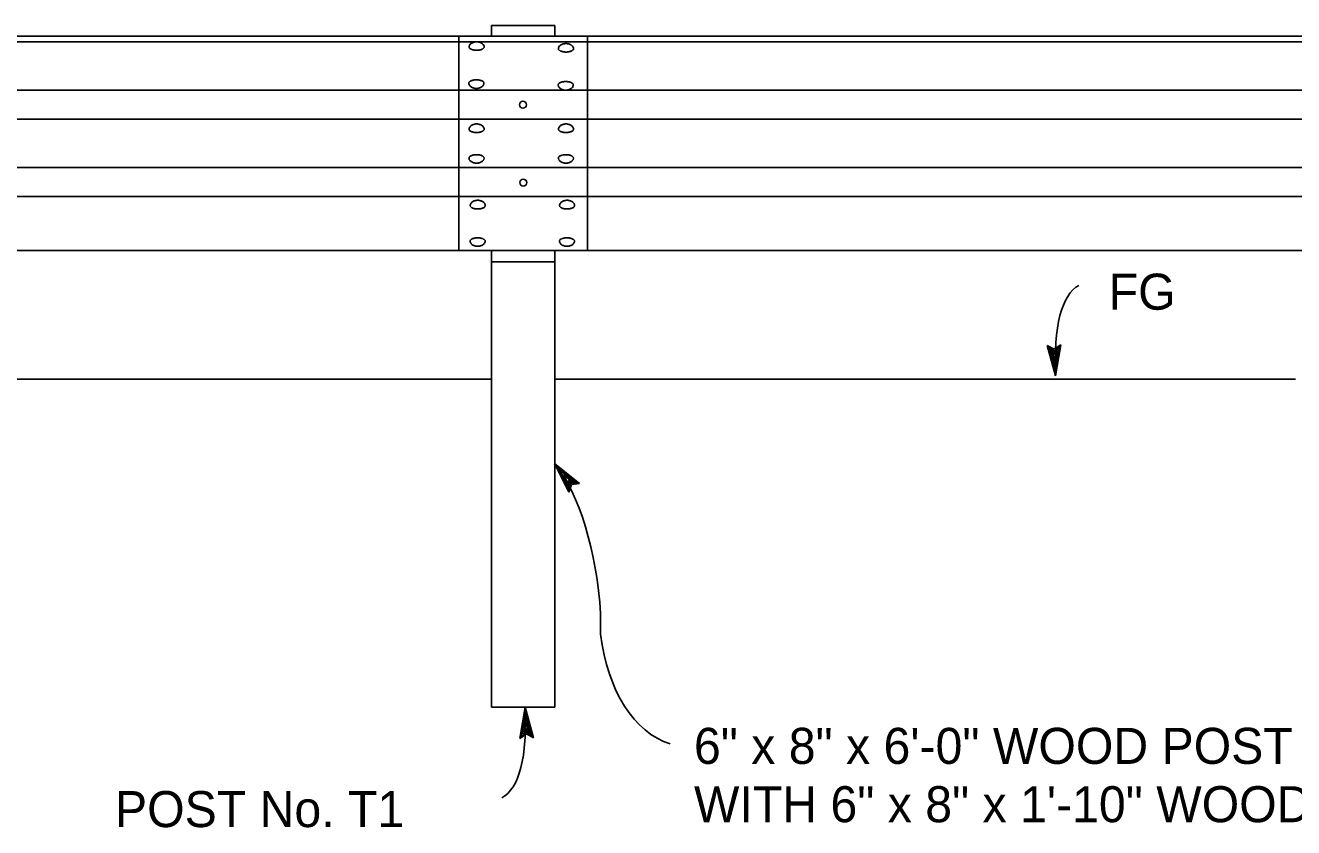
# Model space of a CAD drawing. Extents: x -894 to 866, y -476 to 714.
# Drawn here: x -99.5 to 146.8, y 400.6 to 556.4 of the extents above; entities that cross this region are included whole.
import ezdxf

# ---------------------------------------------------------------- set-up
doc = ezdxf.new("R2010")
doc.units = 0
for name, color, linetype in [('56 Stage 3 Anno', 7, 'Continuous'), ('57 Undefined', 7, 'Continuous'), ('60 Nongeo Data', 7, 'Continuous')]:
    doc.layers.add(name, color=color, linetype=linetype)

msp = doc.modelspace()

# ---------------------------------------------------------------- linework, layer by layer
at = {"layer": '56 Stage 3 Anno'}
for p, q in [((100.33, 493.53), (98.96, 494.27)), ((98.96, 494.27), (98.96, 494.27)), ((98.96, 494.27), (100.58, 488.34)), ((99.32, 494.07), (100.52, 489.72)), ((99.69, 493.85), (100.45, 491.1)), ((100.05, 493.69), (100.38, 492.48)), ((101.63, 494.39), (100.33, 493.53)), ((100.38, 492.48), (100.59, 493.7)), ((100.45, 491.1), (100.94, 493.95)), ((100.52, 489.73), (101.28, 494.14)), ((100.58, 488.34), (101.63, 494.39)), ((101.63, 494.39), (101.63, 494.39)), ((100.58, 488.34), (100.58, 488.34)), ((6.05, 465.78), (3.3, 471.27)), ((3.3, 471.27), (3.3, 471.27)), ((3.3, 471.27), (8.12, 467.46)), ((6.19, 466.17), (4.17, 470.2)), ((4.18, 470.2), (7.69, 467.42)), ((6.32, 466.58), (5.04, 469.13)), ((5.04, 469.13), (7.31, 467.34)), ((6.48, 466.93), (5.91, 468.06)), ((5.91, 468.06), (6.88, 467.29)), ((6.58, 467.24), (6.05, 465.78)), ((6.05, 465.78), (6.05, 465.78)), ((8.12, 467.46), (6.58, 467.24)), ((8.12, 467.46), (8.12, 467.46)), ((12.22, 442.2), (12.22, 438.18)), ((-2.42, 424), (-3.47, 417.95)), ((-0.8, 418.08), (-2.42, 424)), ((-2.42, 424), (-2.42, 424)), ((-2.36, 422.61), (-3.12, 418.2)), ((-2.29, 421.24), (-2.78, 418.39)), ((-1.16, 418.27), (-2.35, 422.63)), ((-1.53, 418.49), (-2.29, 421.24)), ((-3.47, 417.95), (-2.17, 418.81)), ((-2.22, 419.87), (-2.43, 418.65)), ((-1.89, 418.65), (-2.22, 419.87)), ((-2.17, 418.81), (-0.8, 418.08)), ((-3.47, 417.95), (-3.47, 417.95)), ((-0.8, 418.08), (-0.8, 418.08))]:
    msp.add_line(p, q, dxfattribs=at)
for centre, major_axis, ratio, start_param, end_param in [((120.56, 461.06), (14.78, -45.15), 0.3001, 3.190655, 3.969345), ((-1.06, 443.38), (2.85, -31.91), 0.410432, 1.497022, 2.596342), ((36.39, 455.03), (9.86, 38.4), 0.587031, 2.169114, 3.106004), ((-22.4, 451.28), (-14.78, 45.15), 0.3001, 3.190655, 3.969345)]:
    msp.add_ellipse(centre, major_axis=major_axis, ratio=ratio, start_param=start_param, end_param=end_param, dxfattribs=at)
at = {"layer": '60 Nongeo Data'}
for p, q in [((-700.02, 554.36), (190.77, 554.36)), ((-15.33, 512.69), (-15.33, 554.36)), ((-8.96, 556.44), (3.3, 556.44)), ((-8.96, 554.36), (-8.96, 556.44)), ((3.3, 554.36), (3.3, 556.44)), ((9.67, 554.36), (9.67, 512.69)), ((-609.22, 553.25), (190.77, 553.25)), ((-609.22, 543.84), (190.77, 543.84)), ((-609.22, 538.22), (190.77, 538.22)), ((-609.22, 528.81), (187, 528.81)), ((-609.22, 523.19), (190.77, 523.19)), ((-668.9, 512.69), (190.77, 512.69)), ((-609.22, 512.69), (190.77, 512.69)), ((-8.96, 512.69), (-8.96, 489.92)), ((3.3, 512.69), (3.3, 489.92)), ((-8.96, 510.53), (3.3, 510.53)), ((-8.96, 489.92), (-8.96, 424)), ((3.3, 489.92), (3.3, 424)), ((-148.58, 487.69), (-8.96, 487.69)), ((3.3, 487.69), (147.21, 487.69)), ((-8.96, 424), (3.3, 424))]:
    msp.add_line(p, q, dxfattribs=at)
for centre in [(-2.86, 541.02), (-2.8, 525.89)]:
    msp.add_circle(centre, 0.668, dxfattribs=at)
for centre, radius, start, end in [((-12.64, 552.24), 0.693, 163.6055, 179.9111), ((-13.03, 552.25), 0.299, 180.4737, 205.0839), ((-12.55, 552.22), 0.783, 148.4366, 163.4789), ((-12.9, 552.31), 0.441, 205.4177, 224.4542), ((-12.4, 552.12), 0.958, 135.2549, 148.4054), ((-12.68, 552.53), 0.752, 224.2418, 237.5748), ((-12.23, 551.95), 1.21, 124.0003, 135.2869), ((-12.41, 552.94), 1.24, 237.3412, 246.8883), ((-12.06, 551.71), 1.49, 114.2732, 124.0536), ((-12.17, 553.5), 1.86, 246.7385, 254.0309), ((-11.95, 551.45), 1.78, 105.6218, 114.3261), ((-11.88, 551.23), 2.01, 97.6412, 105.6685), ((-11.86, 551.11), 2.14, 89.98, 97.6829), ((-11.86, 551.11), 2.14, 82.3171, 90.02), ((-11.84, 551.23), 2.01, 74.3315, 82.3588), ((-11.78, 551.45), 1.78, 65.6739, 74.3782), ((-11.66, 551.71), 1.49, 55.9464, 65.7268), ((-11.56, 553.5), 1.86, 285.9691, 293.2615), ((-11.5, 551.95), 1.21, 44.7131, 55.9997), ((-11.31, 552.94), 1.24, 293.1117, 302.6588), ((-11.32, 552.12), 0.958, 31.5946, 44.7452), ((-11.05, 552.53), 0.752, 302.4252, 315.7582), ((-11.17, 552.22), 0.783, 16.5211, 31.5634), ((-10.82, 552.31), 0.441, 315.5458, 334.5823), ((-11.09, 552.24), 0.693, 0.0889, 16.3945), ((-10.69, 552.25), 0.299, 334.9161, 359.5263), ((4.72, 551.9), 0.693, 163.6055, 179.9111), ((4.32, 551.9), 0.299, 180.4737, 205.0839), ((4.8, 551.87), 0.783, 148.4366, 163.4789), ((4.95, 551.78), 0.958, 135.2549, 148.4054), ((5.13, 551.61), 1.21, 124.0003, 135.2869), ((5.29, 551.37), 1.49, 114.2732, 124.0536), ((5.41, 551.11), 1.78, 105.6218, 114.3261), ((5.47, 550.89), 2.01, 97.6412, 105.6685), ((5.49, 550.76), 2.14, 89.98, 97.6829), ((5.49, 550.76), 2.14, 82.3171, 90.02), ((5.51, 550.89), 2.01, 74.3315, 82.3588), ((5.57, 551.11), 1.78, 65.6739, 74.3782), ((5.69, 551.37), 1.49, 55.9464, 65.7268), ((5.86, 551.61), 1.21, 44.7131, 55.9997), ((6.03, 551.78), 0.958, 31.5946, 44.7451), ((6.18, 551.87), 0.783, 16.5211, 31.5634), ((6.27, 551.9), 0.693, 0.0889, 16.3945), ((6.66, 551.9), 0.299, 334.9162, 359.5264), ((-11.99, 554.11), 2.49, 253.9404, 259.924), ((-11.89, 554.63), 3.03, 259.8655, 265.1257), ((-11.86, 554.93), 3.33, 265.0824, 270.0194), ((-11.86, 554.93), 3.33, 269.9806, 274.9176), ((-11.83, 554.63), 3.03, 274.8743, 280.1345), ((-11.74, 554.11), 2.49, 280.076, 286.0596), ((4.45, 551.97), 0.441, 205.4177, 224.4542), ((4.67, 552.18), 0.752, 224.2418, 237.5748), ((4.94, 552.59), 1.24, 237.3412, 246.8883), ((5.19, 553.16), 1.86, 246.7385, 254.0309), ((5.37, 553.77), 2.49, 253.9404, 259.924), ((5.46, 554.29), 3.03, 259.8655, 265.1257), ((5.49, 554.59), 3.33, 265.0824, 270.0194), ((5.49, 554.59), 3.33, 269.9806, 274.9176), ((5.52, 554.29), 3.03, 274.8743, 280.1345), ((5.62, 553.77), 2.49, 280.076, 286.0595), ((5.8, 553.16), 1.86, 285.9691, 293.2615), ((6.04, 552.59), 1.24, 293.1117, 302.6588), ((6.31, 552.18), 0.752, 302.4252, 315.7582), ((6.53, 551.97), 0.441, 315.5458, 334.5823), ((-13.07, 545.22), 0.31, 155.3691, 179.5553), ((-12.65, 545.22), 0.727, 180.0793, 196.0143), ((-12.94, 545.16), 0.45, 136.1424, 155.0403), ((-12.57, 545.25), 0.812, 196.1298, 210.9288), ((-12.72, 544.95), 0.756, 122.9551, 136.3336), ((-12.43, 545.33), 0.979, 210.9616, 224.0315), ((-12.45, 544.55), 1.23, 113.529, 123.1785), ((-12.26, 545.49), 1.21, 224.006, 235.3381), ((-12.21, 544), 1.83, 106.2729, 113.6759), ((-12.1, 545.72), 1.48, 235.2905, 245.1924), ((-12.03, 543.41), 2.45, 100.2734, 106.363), ((-11.94, 542.9), 2.97, 94.9713, 100.3321), ((-11.91, 542.61), 3.26, 89.9804, 95.0149), ((-11.91, 542.61), 3.26, 84.9851, 90.0196), ((-11.88, 542.9), 2.97, 79.6679, 85.0287), ((-11.79, 543.41), 2.45, 73.637, 79.7266), ((-11.61, 544), 1.83, 66.3241, 73.7271), ((-11.72, 545.72), 1.48, 294.8077, 304.7095), ((-11.36, 544.55), 1.23, 56.8215, 66.4711), ((-11.56, 545.49), 1.21, 304.6619, 315.994), ((-11.1, 544.95), 0.756, 43.6664, 57.0449), ((-11.39, 545.33), 0.979, 315.9685, 329.0384), ((-10.88, 545.16), 0.45, 24.9597, 43.8576), ((-11.25, 545.25), 0.812, 329.0712, 343.8702), ((-10.75, 545.22), 0.31, 0.4447, 24.6309), ((-11.17, 545.22), 0.727, 343.9857, 359.9207), ((4.29, 544.87), 0.31, 155.3691, 179.5553), ((4.71, 544.88), 0.727, 180.0793, 196.0143), ((4.41, 544.81), 0.45, 136.1424, 155.0403), ((4.79, 544.9), 0.812, 196.1298, 210.9288), ((4.64, 544.6), 0.756, 122.9551, 136.3336), ((4.93, 544.99), 0.979, 210.9616, 224.0315), ((4.9, 544.2), 1.23, 113.5289, 123.1785), ((5.14, 543.66), 1.83, 106.2729, 113.6759), ((5.32, 543.06), 2.45, 100.2734, 106.363), ((5.42, 542.55), 2.97, 94.9713, 100.3321), ((5.44, 542.26), 3.26, 89.9804, 95.0149), ((5.45, 542.26), 3.26, 84.9851, 90.0196), ((5.47, 542.55), 2.97, 79.6679, 85.0287), ((5.57, 543.06), 2.45, 73.637, 79.7266), ((5.75, 543.66), 1.83, 66.3241, 73.7271), ((5.99, 544.2), 1.23, 56.8215, 66.4711), ((6.25, 544.6), 0.756, 43.6664, 57.0449), ((5.96, 544.99), 0.979, 315.9685, 329.0384), ((6.48, 544.81), 0.45, 24.9597, 43.8576), ((6.1, 544.9), 0.812, 329.0712, 343.8702), ((6.6, 544.87), 0.31, 0.4447, 24.6309), ((6.19, 544.88), 0.727, 343.9857, 359.9207), ((-11.99, 545.96), 1.75, 245.143, 254.0084), ((-11.93, 546.16), 1.97, 253.9635, 262.1705), ((-11.91, 546.28), 2.09, 262.1299, 270.0196), ((-11.91, 546.28), 2.09, 269.9804, 277.8701), ((-11.89, 546.16), 1.97, 277.8295, 286.0365), ((-11.83, 545.96), 1.75, 285.9916, 294.857), ((5.1, 545.15), 1.21, 224.006, 235.3381), ((5.25, 545.37), 1.48, 235.2905, 245.1923), ((5.37, 545.61), 1.75, 245.143, 254.0084), ((5.43, 545.82), 1.97, 253.9635, 262.1705), ((5.45, 545.94), 2.09, 262.1299, 270.0196), ((5.45, 545.94), 2.09, 269.9804, 277.8701), ((5.46, 545.82), 1.97, 277.8295, 286.0365), ((5.52, 545.61), 1.75, 285.9916, 294.857), ((5.64, 545.37), 1.48, 294.8077, 304.7095), ((5.79, 545.15), 1.21, 304.6619, 315.994), ((-12.05, 535.77), 1.48, 114.8077, 124.7095), ((-11.94, 535.53), 1.75, 105.9916, 114.8571), ((-11.88, 535.32), 1.97, 97.8295, 106.0365), ((-11.86, 535.2), 2.09, 89.9804, 97.8701), ((-11.86, 535.2), 2.09, 82.1299, 90.0196), ((-11.84, 535.32), 1.97, 73.9635, 82.1705), ((-11.78, 535.53), 1.75, 65.1429, 74.0084), ((-11.67, 535.77), 1.48, 55.2905, 65.1923), ((5.3, 535.77), 1.48, 114.8077, 124.7095), ((5.42, 535.53), 1.75, 105.9916, 114.8571), ((5.48, 535.32), 1.97, 97.8295, 106.0365), ((5.5, 535.2), 2.09, 89.9804, 97.8701), ((5.5, 535.2), 2.09, 82.1299, 90.0196), ((5.51, 535.32), 1.97, 73.9635, 82.1705), ((5.58, 535.53), 1.75, 65.1429, 74.0084), ((5.69, 535.77), 1.48, 55.2905, 65.1923), ((-12.6, 536.27), 0.727, 163.9857, 179.9207), ((-13.02, 536.27), 0.31, 180.4447, 204.6309), ((-12.52, 536.24), 0.812, 149.0712, 163.8702), ((-12.89, 536.33), 0.45, 204.9597, 223.8576), ((-12.37, 536.15), 0.979, 135.9685, 149.0384), ((-12.67, 536.54), 0.756, 223.6664, 237.0449), ((-12.21, 535.99), 1.21, 124.6619, 135.994), ((-12.4, 536.94), 1.23, 236.8215, 246.4711), ((-12.16, 537.49), 1.83, 246.3241, 253.7271), ((-11.98, 538.08), 2.45, 253.637, 259.7266), ((-11.89, 538.59), 2.97, 259.6679, 265.0287), ((-11.86, 538.88), 3.26, 264.9851, 270.0196), ((-11.86, 538.88), 3.26, 269.9804, 275.0149), ((-11.83, 538.59), 2.97, 274.9713, 280.3321), ((-11.73, 538.08), 2.45, 280.2734, 286.363), ((-11.56, 537.49), 1.83, 286.2729, 293.6759), ((-11.51, 535.99), 1.21, 44.006, 55.3381), ((-11.31, 536.94), 1.23, 293.5289, 303.1785), ((-11.34, 536.15), 0.979, 30.9616, 44.0315), ((-11.05, 536.54), 0.756, 302.9551, 316.3336), ((-11.2, 536.24), 0.812, 16.1298, 30.9288), ((-10.83, 536.33), 0.45, 316.1424, 335.0403), ((-11.12, 536.27), 0.727, 0.0792, 16.0143), ((-10.7, 536.27), 0.31, 335.3691, 359.5554), ((4.76, 536.27), 0.727, 163.9857, 179.9207), ((4.34, 536.27), 0.31, 180.4447, 204.6309), ((4.84, 536.24), 0.812, 149.0712, 163.8702), ((4.47, 536.33), 0.45, 204.9597, 223.8576), ((4.98, 536.15), 0.979, 135.9685, 149.0384), ((4.69, 536.54), 0.756, 223.6664, 237.0449), ((5.15, 535.99), 1.21, 124.6619, 135.994), ((4.95, 536.94), 1.23, 236.8215, 246.4711), ((5.19, 537.49), 1.83, 246.3241, 253.7271), ((5.37, 538.08), 2.45, 253.637, 259.7266), ((5.47, 538.59), 2.97, 259.6679, 265.0287), ((5.5, 538.88), 3.26, 264.9851, 270.0196), ((5.5, 538.88), 3.26, 269.9804, 275.0149), ((5.53, 538.59), 2.97, 274.9713, 280.3321), ((5.62, 538.08), 2.45, 280.2734, 286.363), ((5.8, 537.49), 1.83, 286.2729, 293.6759), ((5.84, 535.99), 1.21, 44.006, 55.3381), ((6.04, 536.94), 1.23, 293.5289, 303.1785), ((6.01, 536.15), 0.979, 30.9616, 44.0315), ((6.31, 536.54), 0.756, 302.9551, 316.3336), ((6.16, 536.24), 0.812, 16.1298, 30.9288), ((6.53, 536.33), 0.45, 316.1424, 335.0403), ((6.24, 536.27), 0.727, 0.0793, 16.0143), ((6.65, 536.27), 0.31, 335.3691, 359.5553), ((-13.05, 530.67), 0.299, 154.9161, 179.5263), ((-12.65, 530.68), 0.693, 180.0889, 196.3945), ((-12.92, 530.61), 0.441, 135.5458, 154.5823), ((-12.57, 530.7), 0.783, 196.5211, 211.5634), ((-12.7, 530.39), 0.752, 122.4251, 135.7582), ((-12.42, 530.79), 0.958, 211.5946, 224.7451), ((-12.43, 529.98), 1.24, 113.1117, 122.6588), ((-12.24, 530.97), 1.21, 224.7131, 235.9997), ((-12.18, 529.42), 1.86, 105.9691, 113.2615), ((-12.08, 531.21), 1.49, 235.9464, 245.7268), ((-12, 528.81), 2.49, 100.076, 106.0596), ((-11.96, 531.47), 1.78, 245.6739, 254.3782), ((-11.91, 528.29), 3.03, 94.8743, 100.1345), ((-11.9, 531.69), 2.01, 254.3315, 262.3588), ((-11.88, 527.99), 3.33, 89.9806, 94.9176), ((-11.88, 531.81), 2.14, 262.317, 270.02), ((-11.88, 527.99), 3.33, 85.0824, 90.0194), ((-11.88, 531.81), 2.14, 269.98, 277.683), ((-11.85, 528.29), 3.03, 79.8655, 85.1257), ((-11.86, 531.69), 2.01, 277.6412, 285.6685), ((-11.75, 528.81), 2.49, 73.9404, 79.924), ((-11.8, 531.47), 1.78, 285.6218, 294.3261), ((-11.57, 529.42), 1.86, 66.7385, 74.0309), ((-11.68, 531.21), 1.49, 294.2732, 304.0536), ((-11.33, 529.98), 1.24, 57.3412, 66.8883), ((-11.52, 530.97), 1.21, 304.0003, 315.2869), ((-11.06, 530.39), 0.752, 44.2418, 57.5749), ((-11.34, 530.79), 0.958, 315.2549, 328.4054), ((-10.84, 530.61), 0.441, 25.4177, 44.4542), ((-11.19, 530.7), 0.783, 328.4366, 343.4789), ((-10.71, 530.67), 0.299, 0.4737, 25.0839), ((-11.11, 530.68), 0.693, 343.6055, 359.9111), ((4.31, 530.67), 0.299, 154.9161, 179.5263), ((4.7, 530.68), 0.693, 180.0889, 196.3945), ((4.43, 530.61), 0.441, 135.5458, 154.5823), ((4.79, 530.7), 0.783, 196.5211, 211.5634), ((4.66, 530.39), 0.752, 122.4252, 135.7582), ((4.94, 530.79), 0.958, 211.5946, 224.7451), ((4.92, 529.98), 1.24, 113.1117, 122.6588), ((5.11, 530.97), 1.21, 224.7131, 235.9997), ((5.17, 529.42), 1.86, 105.9691, 113.2615), ((5.27, 531.21), 1.49, 235.9464, 245.7268), ((5.35, 528.81), 2.49, 100.076, 106.0596), ((5.39, 531.47), 1.78, 245.6739, 254.3782), ((5.45, 528.29), 3.03, 94.8743, 100.1345), ((5.46, 531.69), 2.01, 254.3315, 262.3588), ((5.47, 527.99), 3.33, 89.9806, 94.9176), ((5.47, 531.81), 2.14, 262.317, 270.02), ((5.48, 527.99), 3.33, 85.0824, 90.0194), ((5.48, 531.81), 2.14, 269.98, 277.683), ((5.5, 528.29), 3.03, 79.8655, 85.1257), ((5.49, 531.69), 2.01, 277.6412, 285.6685), ((5.6, 528.81), 2.49, 73.9404, 79.924), ((5.56, 531.47), 1.78, 285.6218, 294.3261), ((5.78, 529.42), 1.86, 66.7385, 74.0309), ((5.68, 531.21), 1.49, 294.2732, 304.0536), ((6.03, 529.98), 1.24, 57.3412, 66.8883), ((5.84, 530.97), 1.21, 304.0003, 315.2869), ((6.29, 530.39), 0.752, 44.2418, 57.5749), ((6.02, 530.79), 0.958, 315.2549, 328.4054), ((6.52, 530.61), 0.441, 25.4177, 44.4542), ((6.16, 530.7), 0.783, 328.4366, 343.4789), ((6.64, 530.67), 0.299, 0.4737, 25.0839), ((6.25, 530.68), 0.693, 343.6055, 359.9111), ((-11.84, 520.93), 1.48, 114.8077, 124.7095), ((-11.72, 520.69), 1.75, 105.9916, 114.857), ((-11.66, 520.49), 1.97, 97.8295, 106.0365), ((-11.64, 520.37), 2.09, 89.9804, 97.8701), ((-11.64, 520.37), 2.09, 82.1299, 90.0196), ((-11.63, 520.49), 1.97, 73.9635, 82.1705), ((-11.56, 520.69), 1.75, 65.143, 74.0084), ((-11.45, 520.93), 1.48, 55.2905, 65.1923), ((5.52, 520.93), 1.48, 114.8077, 124.7096), ((5.63, 520.69), 1.75, 105.9916, 114.857), ((5.69, 520.49), 1.97, 97.8295, 106.0365), ((5.71, 520.37), 2.09, 89.9804, 97.8701), ((5.71, 520.37), 2.09, 82.1299, 90.0196), ((5.73, 520.49), 1.97, 73.9635, 82.1705), ((5.79, 520.69), 1.75, 65.143, 74.0084), ((5.9, 520.93), 1.48, 55.2904, 65.1923), ((-12.38, 521.43), 0.727, 163.9857, 179.9207), ((-12.8, 521.43), 0.31, 180.4447, 204.6309), ((-12.3, 521.4), 0.812, 149.0712, 163.8702), ((-12.68, 521.49), 0.45, 204.9597, 223.8576), ((-12.16, 521.32), 0.979, 135.9685, 149.0384), ((-12.45, 521.7), 0.756, 223.6665, 237.0449), ((-11.99, 521.16), 1.21, 124.6619, 135.994), ((-12.19, 522.1), 1.23, 236.8215, 246.471), ((-11.95, 522.65), 1.83, 246.3241, 253.7271), ((-11.77, 523.24), 2.45, 253.637, 259.7266), ((-11.67, 523.75), 2.97, 259.6679, 265.0287), ((-11.65, 524.04), 3.26, 264.9851, 270.0196), ((-11.64, 524.04), 3.26, 269.9804, 275.0149), ((-11.62, 523.75), 2.97, 274.9713, 280.3321), ((-11.52, 523.24), 2.45, 280.2734, 286.363), ((-11.34, 522.65), 1.83, 286.2729, 293.6759), ((-11.3, 521.16), 1.21, 44.006, 55.3381), ((-11.1, 522.1), 1.23, 293.529, 303.1785), ((-11.13, 521.32), 0.979, 30.9616, 44.0315), ((-10.84, 521.7), 0.756, 302.9551, 316.3335), ((-10.98, 521.4), 0.812, 16.1298, 30.9288), ((-10.61, 521.49), 0.45, 316.1424, 335.0403), ((-10.9, 521.43), 0.727, 0.0793, 16.0143), ((-10.49, 521.43), 0.31, 335.3691, 359.5553), ((4.97, 521.43), 0.727, 163.9857, 179.9207), ((4.55, 521.43), 0.31, 180.4447, 204.6309), ((5.05, 521.4), 0.812, 149.0712, 163.8702), ((4.68, 521.49), 0.45, 204.9597, 223.8576), ((5.19, 521.32), 0.979, 135.9685, 149.0384), ((4.9, 521.7), 0.756, 223.6665, 237.0449), ((5.36, 521.16), 1.21, 124.6619, 135.994), ((5.17, 522.1), 1.23, 236.8215, 246.4711), ((5.41, 522.65), 1.83, 246.3241, 253.7271), ((5.59, 523.24), 2.45, 253.637, 259.7266), ((5.68, 523.75), 2.97, 259.6679, 265.0287), ((5.71, 524.04), 3.26, 264.9851, 270.0196), ((5.71, 524.04), 3.26, 269.9804, 275.0149), ((5.74, 523.75), 2.97, 274.9713, 280.3321), ((5.83, 523.24), 2.45, 280.2734, 286.363), ((6.01, 522.65), 1.83, 286.2729, 293.6759), ((6.06, 521.16), 1.21, 44.006, 55.3381), ((6.26, 522.1), 1.23, 293.5289, 303.1785), ((6.23, 521.32), 0.979, 30.9616, 44.0315), ((6.52, 521.7), 0.756, 302.9551, 316.3335), ((6.37, 521.4), 0.812, 16.1298, 30.9288), ((6.74, 521.49), 0.45, 316.1424, 335.0403), ((6.45, 521.43), 0.727, 0.0792, 16.0143), ((6.87, 521.43), 0.31, 335.3691, 359.5553), ((-12.48, 514.25), 0.752, 122.4251, 135.7582), ((-12.22, 513.84), 1.24, 113.1117, 122.6588), ((-11.97, 513.28), 1.86, 105.9691, 113.2615), ((-11.79, 512.67), 2.49, 100.076, 106.0596), ((-11.69, 512.14), 3.03, 94.8743, 100.1345), ((-11.67, 511.85), 3.33, 89.9806, 94.9176), ((-11.66, 511.85), 3.33, 85.0824, 90.0194), ((-11.64, 512.14), 3.03, 79.8655, 85.1257), ((-11.54, 512.67), 2.49, 73.9404, 79.924), ((-11.36, 513.28), 1.86, 66.7385, 74.0309), ((-11.11, 513.84), 1.24, 57.3412, 66.8883), ((-10.85, 514.25), 0.752, 44.2418, 57.5748), ((4.87, 514.25), 0.752, 122.4251, 135.7582), ((5.14, 513.84), 1.24, 113.1117, 122.6588), ((5.39, 513.28), 1.86, 105.9691, 113.2615), ((5.56, 512.67), 2.49, 100.076, 106.0596), ((5.66, 512.14), 3.03, 94.8743, 100.1345), ((5.69, 511.85), 3.33, 89.9806, 94.9176), ((5.69, 511.85), 3.33, 85.0824, 90.0194), ((5.72, 512.14), 3.03, 79.8655, 85.1257), ((5.81, 512.67), 2.49, 73.9404, 79.924), ((5.99, 513.28), 1.86, 66.7385, 74.0309), ((6.24, 513.84), 1.24, 57.3412, 66.8883), ((6.51, 514.25), 0.752, 44.2418, 57.5749), ((-12.83, 514.53), 0.299, 154.9161, 179.5263), ((-12.44, 514.54), 0.693, 180.0889, 196.3945), ((-12.71, 514.47), 0.441, 135.5458, 154.5823), ((-12.35, 514.56), 0.783, 196.5211, 211.5634), ((-12.2, 514.65), 0.958, 211.5946, 224.7451), ((-12.03, 514.83), 1.21, 224.7131, 235.9997), ((-11.87, 515.07), 1.49, 235.9464, 245.7268), ((-11.75, 515.33), 1.78, 245.6739, 254.3782), ((-11.68, 515.55), 2.01, 254.3315, 262.3588), ((-11.67, 515.67), 2.14, 262.317, 270.02), ((-11.66, 515.67), 2.14, 269.98, 277.683), ((-11.65, 515.55), 2.01, 277.6412, 285.6685), ((-11.58, 515.33), 1.78, 285.6218, 294.3261), ((-11.46, 515.07), 1.49, 294.2732, 304.0536), ((-11.3, 514.83), 1.21, 304.0003, 315.2869), ((-11.13, 514.65), 0.958, 315.2549, 328.4054), ((-10.62, 514.47), 0.441, 25.4177, 44.4542), ((-10.98, 514.56), 0.783, 328.4366, 343.4789), ((-10.5, 514.53), 0.299, 0.4737, 25.0839), ((-10.89, 514.54), 0.693, 343.6055, 359.9111), ((4.52, 514.53), 0.299, 154.9161, 179.5263), ((4.92, 514.54), 0.693, 180.0889, 196.3945), ((4.65, 514.47), 0.441, 135.5458, 154.5823), ((5, 514.56), 0.783, 196.5211, 211.5634), ((5.15, 514.65), 0.958, 211.5946, 224.7451), ((5.33, 514.83), 1.21, 224.7131, 235.9997), ((5.49, 515.07), 1.49, 235.9464, 245.7268), ((5.61, 515.33), 1.78, 245.6739, 254.3782), ((5.67, 515.55), 2.01, 254.3315, 262.3588), ((5.69, 515.67), 2.14, 262.317, 270.02), ((5.69, 515.67), 2.14, 269.98, 277.683), ((5.71, 515.55), 2.01, 277.6412, 285.6685), ((5.77, 515.33), 1.78, 285.6218, 294.3261), ((5.89, 515.07), 1.49, 294.2732, 304.0536), ((6.05, 514.83), 1.21, 304.0003, 315.2869), ((6.23, 514.65), 0.958, 315.2549, 328.4054), ((6.73, 514.47), 0.441, 25.4177, 44.4542), ((6.38, 514.56), 0.783, 328.4366, 343.4789), ((6.86, 514.53), 0.299, 0.4737, 25.0839), ((6.46, 514.54), 0.693, 343.6055, 359.9111)]:
    msp.add_arc(centre, radius, start, end, dxfattribs=at)

# ---------------------------------------------------------------- texts
at = {"layer": '57 Undefined'}
for s, p in [('FG', (110.9, 501.21)), ('6" x 8" x 6\'-0" WOOD POST', (30.35, 412.99)), ('POST No. T1', (-82.1, 400.71)), ('WITH 6" x 8" x 1\'-10" WOOD BLOCK', (30.35, 401.66))]:
    msp.add_text(s, height=7, dxfattribs=at).set_placement(p)

doc.saveas('drawing.dxf')
